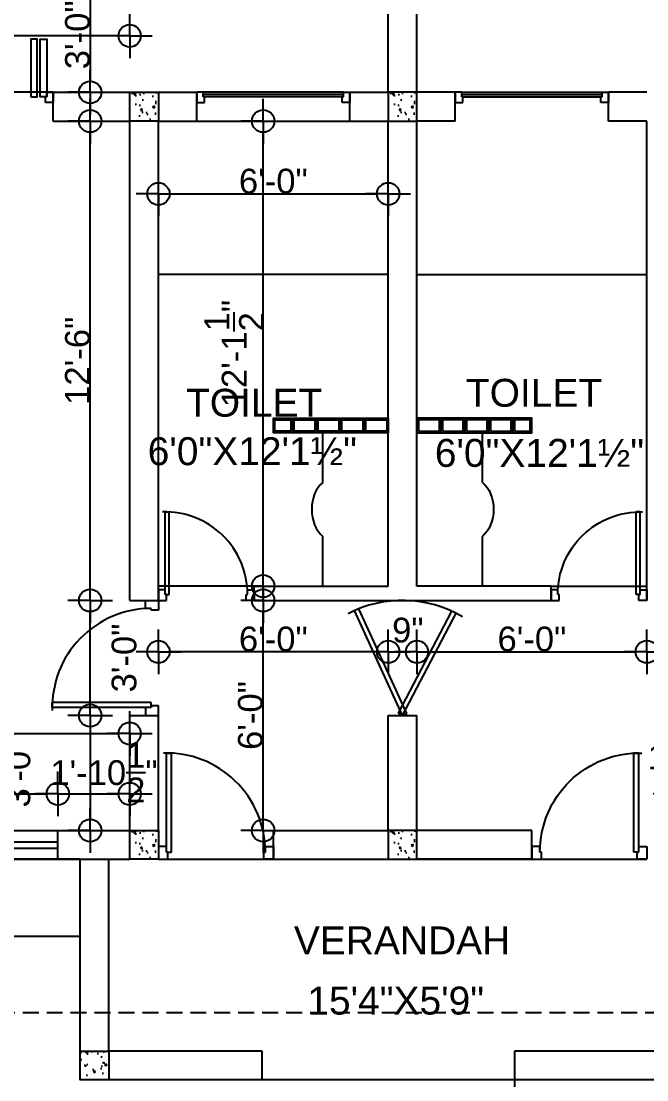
# Model space of a CAD drawing. Header units: inches. Extents: x 171009 to 352533, y -79956 to -38287.
# Drawn here: x 171736.1 to 171932.1, y -40185.4 to -39854.1 of the extents above; entities that cross this region are included whole.
import ezdxf

# ---------------------------------------------------------------- set-up
doc = ezdxf.new("R2010")
doc.units = ezdxf.units.IN
doc.header["$LTSCALE"] = 20
doc.header["$MEASUREMENT"] = 0
doc.header["$PDMODE"] = 34
doc.header["$PDSIZE"] = 5
doc.linetypes.add('HIDDEN', pattern=[0.375, 0.25, -0.125])
doc.layers.get('0').update_dxf_attribs({"linetype": 'CONTINUOUS'})
doc.layers.get('Defpoints').update_dxf_attribs({"linetype": 'CONTINUOUS'})
for name, color, linetype in [('AREA', 3, 'CONTINUOUS'), ('COLUMN', 31, 'CONTINUOUS'), ('DIMLINE', 254, 'CONTINUOUS'), ('DOOR', 1, 'CONTINUOUS'), ('GLASS BRICKS', 4, 'CONTINUOUS'), ('HATCH', 8, 'CONTINUOUS'), ('Roof lilne', 31, 'CONTINUOUS'), ('text', 2, 'CONTINUOUS'), ('wall', 13, 'CONTINUOUS'), ('WINDOW', 4, 'CONTINUOUS')]:
    doc.layers.add(name, color=color, linetype=linetype)
doc.styles.add('style5', font='arial_B.ttf')
doc.styles.add('TEXTM', font='arial_B.ttf')
doc.dimstyles.new('ARCH_96_0', dxfattribs={"dimtxt": 7.75, "dimasz": 3.5, "dimexe": 0.25, "dimexo": 0, "dimgap": 0, "dimtad": 1, "dimzin": 15, "dimdsep": 46, "dimlunit": 4, "dimtxsty": 'TEXTM', "dimblk": 'BLK', "dimcen": 0, "dimdle": 0.09375, "dimse1": 1, "dimse2": 1, "dimclrd": 256, "dimclrt": 3, "dimadec": 0, "dimazin": 0, "dimtfac": 1, "dimtix": 1, "dimtmove": 2, "dimatfit": 3, "dimldrblk": 'BLK', "dimfxl": 0.25, "dimtvp": 1.4625, "dimtolj": 1, "dimtzin": 15, "dimlwd": -1, "dimarcsym": 0})

# ---------------------------------------------------------------- blocks, each defined once
blk = doc.blocks.new('A$C3B4262AC')
at = {"layer": 'DOOR'}
for p, q in [((0, 4), (0, 0)), ((2.5, 4), (0, 4)), ((2.5, 2.25), (2.5, 4)), ((0, 0), (3, 0)), ((3, 2.25), (2.5, 2.25)), ((3, 0), (3, 2.25))]:
    blk.add_line(p, q, dxfattribs=at)
blk = doc.blocks.new('DR1H902')
at = {"color": 0}
for p, q in [((-0.5, 0), (-0.5, 1)), ((-0.5, 1), (-0.45, 1)), ((-0.45, 0), (-0.45, 1)), ((-0.5, 0), (-0.45, 0))]:
    blk.add_line(p, q, dxfattribs=at)
blk.add_arc((-0.5, 0), 1, 0, 91.707, dxfattribs=at)
blk = doc.blocks.new('A$C1F9E242A')
blk.add_blockref('A$C3B4262AC', (0, 0))
at = {"xscale": -1}
blk.add_blockref('A$C3B4262AC', (36, 0), dxfattribs=at)
at = {"layer": 'DOOR', "xscale": -31, "yscale": 31, "zscale": 68.88888888888889}
blk.add_blockref('DR1H902', (18, 2.25), dxfattribs=at)
blk = doc.blocks.new('*U28')
at = {"xscale": -1}
blk.add_blockref('A$C1F9E242A', (0, -2), dxfattribs=at)
blk = doc.blocks.new('*U49')
blk.add_blockref('A$C1F9E242A', (-36, -2))
blk = doc.blocks.new('*U48')
blk.add_blockref('A$C1F9E242A', (-36, -2))
blk = doc.blocks.new('BLK')
for q in [(0, 2), (-2, 0), (0, -2), (2, 0)]:
    blk.add_line((0, 0), q)
blk.add_circle((0, 0), 1)
blk = doc.blocks.new('*D336')
at = {"layer": 'Defpoints', "color": 0, "transparency": 16777216}
for p in [(171770.09, -39840.36), (171757.72, -39876.36), (171770.08, -39876.36)]:
    blk.add_point(p, dxfattribs=at)
at = {"layer": 'DIMLINE', "transparency": 16777216}
blk.add_line((171757.72, -39843.86), (171757.72, -39872.86), dxfattribs=at)
at = {"layer": 'DIMLINE', "transparency": 16777216, "xscale": 3.5, "yscale": 3.5, "zscale": 3.5}
for p, rotation in [((171757.72, -39840.36), 90), ((171757.72, -39876.36), 270)]:
    blk.add_blockref('BLK', p, dxfattribs=dict(at, rotation=rotation))
at = {"layer": 'DIMLINE', "color": 3, "transparency": 16777216, "insert": (171753.77, -39858.36), "char_height": 7.75, "attachment_point": 5, "rotation": 90, "style": 'TEXTM'}
blk.add_mtext('\\A1;3\'-0"', dxfattribs=at)
blk = doc.blocks.new('*D338')
at = {"layer": 'Defpoints', "color": 0, "transparency": 16777216}
for p in [(171626.09, -39821.71), (171770.09, -39821.71), (171626.09, -39858.68)]:
    blk.add_point(p, dxfattribs=at)
at = {"layer": 'DIMLINE', "transparency": 16777216}
blk.add_line((171766.59, -39858.68), (171629.59, -39858.68), dxfattribs=at)
at = {"layer": 'DIMLINE', "transparency": 16777216, "xscale": 3.5, "yscale": 3.5, "zscale": 3.5}
for p, rotation in [((171626.09, -39858.68), 180.0000809281447), ((171770.09, -39858.68), 8.09281447455845e-05)]:
    blk.add_blockref('BLK', p, dxfattribs=dict(at, rotation=rotation))
at = {"layer": 'DIMLINE', "color": 3, "transparency": 16777216, "insert": (171698.09, -39854.72), "char_height": 7.75, "attachment_point": 5, "rotation": 0.0001, "style": 'TEXTM'}
blk.add_mtext('\\A1;12\'-0"', dxfattribs=at)
blk = doc.blocks.new('*D344')
at = {"layer": 'Defpoints', "color": 0, "transparency": 16777216}
for p in [(171626.08, -40012.07), (171770.08, -40012.07), (171770.09, -40077)]:
    blk.add_point(p, dxfattribs=at)
at = {"layer": 'DIMLINE', "transparency": 16777216}
blk.add_line((171629.58, -40077), (171766.59, -40077), dxfattribs=at)
at = {"layer": 'DIMLINE', "transparency": 16777216, "xscale": 3.5, "yscale": 3.5, "zscale": 3.5}
for p, rotation in [((171626.08, -40077), 180.0006495777686), ((171770.09, -40077), 0.0006495777686694754)]:
    blk.add_blockref('BLK', p, dxfattribs=dict(at, rotation=rotation))
at = {"layer": 'DIMLINE', "color": 3, "transparency": 16777216, "insert": (171698.08, -40070.45), "char_height": 7.75, "attachment_point": 5, "rotation": 0.0006, "style": 'TEXTM'}
blk.add_mtext('\\A1;12\'-0"', dxfattribs=at)
blk = doc.blocks.new('*D346')
at = {"layer": 'Defpoints', "color": 0, "transparency": 16777216}
for p in [(171747.58, -40095.88), (171648.58, -40107.36), (171747.58, -40107.36)]:
    blk.add_point(p, dxfattribs=at)
at = {"layer": 'DIMLINE', "transparency": 16777216}
blk.add_line((171652.08, -40095.88), (171744.08, -40095.88), dxfattribs=at)
at = {"layer": 'DIMLINE', "transparency": 16777216, "xscale": 3.5, "yscale": 3.5, "zscale": 3.5, "rotation": 180}
blk.add_blockref('BLK', (171648.58, -40095.88), dxfattribs=at)
at = {"layer": 'DIMLINE', "transparency": 16777216, "xscale": 3.5, "yscale": 3.5, "zscale": 3.5}
blk.add_blockref('BLK', (171747.58, -40095.88), dxfattribs=at)
at = {"layer": 'DIMLINE', "color": 3, "transparency": 16777216, "insert": (171698.08, -40091.92), "char_height": 7.75, "attachment_point": 5, "style": 'TEXTM'}
blk.add_mtext('\\A1;8\'-3"', dxfattribs=at)
blk = doc.blocks.new('*D347')
at = {"layer": 'Defpoints', "color": 0, "transparency": 16777216}
for p in [(171770.08, -40095.88), (171747.58, -40107.36), (171770.08, -40107.36)]:
    blk.add_point(p, dxfattribs=at)
at = {"layer": 'DIMLINE', "transparency": 16777216}
blk.add_line((171751.08, -40095.88), (171766.58, -40095.88), dxfattribs=at)
at = {"layer": 'DIMLINE', "transparency": 16777216, "xscale": 3.5, "yscale": 3.5, "zscale": 3.5, "rotation": 180}
blk.add_blockref('BLK', (171747.58, -40095.88), dxfattribs=at)
at = {"layer": 'DIMLINE', "transparency": 16777216, "xscale": 3.5, "yscale": 3.5, "zscale": 3.5}
blk.add_blockref('BLK', (171770.08, -40095.88), dxfattribs=at)
at = {"layer": 'DIMLINE', "color": 3, "transparency": 16777216, "insert": (171762.04, -40089.23), "char_height": 7.75, "attachment_point": 5, "style": 'TEXTM'}
blk.add_mtext('\\A1;1\'-10{\\H1.000000x;\\S1/2;}"', dxfattribs=at)
blk = doc.blocks.new('*D348')
at = {"layer": 'Defpoints', "color": 0, "transparency": 16777216}
for p in [(171811.88, -39885.36), (171821.25, -39885.36), (171821.25, -40030.86)]:
    blk.add_point(p, dxfattribs=at)
at = {"layer": 'DIMLINE', "transparency": 16777216}
blk.add_line((171811.88, -40027.36), (171811.88, -39888.86), dxfattribs=at)
at = {"layer": 'DIMLINE', "transparency": 16777216, "xscale": 3.5, "yscale": 3.5, "zscale": 3.5}
for p, rotation in [((171811.88, -39885.36), 90), ((171811.88, -40030.86), 270)]:
    blk.add_blockref('BLK', p, dxfattribs=dict(at, rotation=rotation))
at = {"layer": 'DIMLINE', "color": 3, "transparency": 16777216, "insert": (171802.81, -39958.11), "char_height": 7.75, "attachment_point": 5, "rotation": 90, "style": 'TEXTM'}
blk.add_mtext('\\A1;12\'-1{\\H1.000000x;\\S1/2;}"', dxfattribs=at)
blk = doc.blocks.new('*D349')
at = {"layer": 'Defpoints', "color": 0, "transparency": 16777216}
for p in [(171851.08, -39908.15), (171779.08, -39939.12), (171851.08, -39939.12)]:
    blk.add_point(p, dxfattribs=at)
at = {"layer": 'DIMLINE', "transparency": 16777216}
blk.add_line((171782.58, -39908.15), (171847.58, -39908.15), dxfattribs=at)
at = {"layer": 'DIMLINE', "transparency": 16777216, "xscale": 3.5, "yscale": 3.5, "zscale": 3.5, "rotation": 180}
blk.add_blockref('BLK', (171779.08, -39908.15), dxfattribs=at)
at = {"layer": 'DIMLINE', "transparency": 16777216, "xscale": 3.5, "yscale": 3.5, "zscale": 3.5}
blk.add_blockref('BLK', (171851.08, -39908.15), dxfattribs=at)
at = {"layer": 'DIMLINE', "color": 3, "transparency": 16777216, "insert": (171815.08, -39904.19), "char_height": 7.75, "attachment_point": 5, "style": 'TEXTM'}
blk.add_mtext('\\A1;6\'-0"', dxfattribs=at)
blk = doc.blocks.new('*D350')
at = {"layer": 'Defpoints', "color": 0, "transparency": 16777216}
for p in [(171811.88, -40035.36), (171821.59, -40035.36), (171821.59, -40107.36)]:
    blk.add_point(p, dxfattribs=at)
at = {"layer": 'DIMLINE', "transparency": 16777216}
blk.add_line((171811.88, -40103.86), (171811.88, -40038.86), dxfattribs=at)
at = {"layer": 'DIMLINE', "transparency": 16777216, "xscale": 3.5, "yscale": 3.5, "zscale": 3.5}
for p, rotation in [((171811.88, -40035.36), 90), ((171811.88, -40107.36), 270)]:
    blk.add_blockref('BLK', p, dxfattribs=dict(at, rotation=rotation))
at = {"layer": 'DIMLINE', "color": 3, "transparency": 16777216, "insert": (171807.93, -40071.36), "char_height": 7.75, "attachment_point": 5, "rotation": 90, "style": 'TEXTM'}
blk.add_mtext('\\A1;6\'-0"', dxfattribs=at)
blk = doc.blocks.new('*D351')
at = {"layer": 'Defpoints', "color": 0, "transparency": 16777216}
for p in [(171757.72, -40035.36), (171770.09, -40035.36), (171770.08, -40071.36)]:
    blk.add_point(p, dxfattribs=at)
at = {"layer": 'DIMLINE', "transparency": 16777216}
blk.add_line((171757.72, -40067.86), (171757.72, -40038.86), dxfattribs=at)
at = {"layer": 'DIMLINE', "transparency": 16777216, "xscale": 3.5, "yscale": 3.5, "zscale": 3.5}
for p, rotation in [((171757.72, -40035.36), 89.99591700133705), ((171757.72, -40071.36), 269.9959170013371)]:
    blk.add_blockref('BLK', p, dxfattribs=dict(at, rotation=rotation))
at = {"layer": 'DIMLINE', "color": 3, "transparency": 16777216, "insert": (171768.36, -40053.36), "char_height": 7.75, "attachment_point": 5, "rotation": 89.9959, "style": 'TEXTM'}
blk.add_mtext('\\A1;3\'-0"', dxfattribs=at)
blk = doc.blocks.new('*D352')
at = {"layer": 'Defpoints', "color": 0, "transparency": 16777216}
for p in [(171779.08, -40071.36), (171757.72, -40107.36), (171779.08, -40107.36)]:
    blk.add_point(p, dxfattribs=at)
at = {"layer": 'DIMLINE', "transparency": 16777216}
blk.add_line((171757.72, -40074.86), (171757.72, -40103.86), dxfattribs=at)
at = {"layer": 'DIMLINE', "transparency": 16777216, "xscale": 3.5, "yscale": 3.5, "zscale": 3.5}
for p, rotation in [((171757.72, -40071.36), 89.99931942813201), ((171757.72, -40107.36), 269.9993194281321)]:
    blk.add_blockref('BLK', p, dxfattribs=dict(at, rotation=rotation))
at = {"layer": 'DIMLINE', "color": 3, "transparency": 16777216, "insert": (171735.11, -40089.36), "char_height": 7.75, "attachment_point": 5, "rotation": 89.9993, "style": 'TEXTM'}
blk.add_mtext('\\A1;3\'-0"', dxfattribs=at)
blk = doc.blocks.new('*D353')
at = {"layer": 'Defpoints', "color": 0, "transparency": 16777216}
for p in [(171757.72, -39885.36), (171770.08, -39885.36), (171770.09, -40035.36)]:
    blk.add_point(p, dxfattribs=at)
at = {"layer": 'DIMLINE', "transparency": 16777216}
blk.add_line((171757.72, -40031.86), (171757.72, -39888.86), dxfattribs=at)
at = {"layer": 'DIMLINE', "transparency": 16777216, "xscale": 3.5, "yscale": 3.5, "zscale": 3.5}
for p, rotation in [((171757.72, -39885.36), 90), ((171757.72, -40035.36), 270)]:
    blk.add_blockref('BLK', p, dxfattribs=dict(at, rotation=rotation))
at = {"layer": 'DIMLINE', "color": 3, "transparency": 16777216, "insert": (171753.77, -39960.36), "char_height": 7.75, "attachment_point": 5, "rotation": 90, "style": 'TEXTM'}
blk.add_mtext('\\A1;12\'-6"', dxfattribs=at)
blk = doc.blocks.new('*D355')
at = {"layer": 'Defpoints', "color": 0, "transparency": 16777216}
for p in [(171595.5, -40116.36), (171770.08, -40116.36), (171758.59, -40176.36)]:
    blk.add_point(p, dxfattribs=at)
at = {"layer": 'DIMLINE', "transparency": 16777216}
blk.add_line((171595.5, -40172.86), (171595.5, -40119.86), dxfattribs=at)
at = {"layer": 'DIMLINE', "transparency": 16777216, "xscale": 3.5, "yscale": 3.5, "zscale": 3.5}
for p, rotation in [((171595.5, -40116.36), 90), ((171595.5, -40176.36), 270)]:
    blk.add_blockref('BLK', p, dxfattribs=dict(at, rotation=rotation))
at = {"layer": 'DIMLINE', "color": 3, "transparency": 16777216, "insert": (171591.55, -40146.36), "char_height": 7.75, "attachment_point": 5, "rotation": 90, "style": 'TEXTM'}
blk.add_mtext('\\A1;5\'-0"', dxfattribs=at)
blk = doc.blocks.new('*D356')
at = {"layer": 'Defpoints', "color": 0, "transparency": 16777216}
for p in [(171759.09, -40176.36), (171596, -40185.36), (171759.09, -40185.36)]:
    blk.add_point(p, dxfattribs=at)
at = {"layer": 'DIMLINE', "transparency": 16777216}
blk.add_line((171596, -40179.86), (171596, -40181.86), dxfattribs=at)
at = {"layer": 'DIMLINE', "transparency": 16777216, "xscale": 3.5, "yscale": 3.5, "zscale": 3.5}
for p, rotation in [((171596, -40176.36), 90), ((171596, -40185.36), 270)]:
    blk.add_blockref('BLK', p, dxfattribs=dict(at, rotation=rotation))
at = {"layer": 'DIMLINE', "color": 3, "transparency": 16777216, "insert": (171592.05, -40180.86), "char_height": 7.75, "attachment_point": 5, "rotation": 90, "style": 'TEXTM'}
blk.add_mtext('\\A1;9"', dxfattribs=at)
blk = doc.blocks.new('*D360')
at = {"layer": 'Defpoints', "color": 0, "transparency": 16777216}
for p in [(171573.12, -39747.36), (172094.08, -39747.36), (172094.08, -40116.36)]:
    blk.add_point(p, dxfattribs=at)
at = {"layer": 'DIMLINE', "transparency": 16777216}
blk.add_line((171573.12, -40112.86), (171573.12, -39750.86), dxfattribs=at)
at = {"layer": 'DIMLINE', "transparency": 16777216, "xscale": 3.5, "yscale": 3.5, "zscale": 3.5}
for p, rotation in [((171573.12, -39747.36), 90), ((171573.12, -40116.36), 270)]:
    blk.add_blockref('BLK', p, dxfattribs=dict(at, rotation=rotation))
at = {"layer": 'DIMLINE', "color": 3, "transparency": 16777216, "insert": (171569.16, -39931.86), "char_height": 7.75, "attachment_point": 5, "rotation": 90, "style": 'TEXTM'}
blk.add_mtext('\\A1;30\'-9"', dxfattribs=at)
blk = doc.blocks.new('*D363')
at = {"layer": 'Defpoints', "color": 0, "transparency": 16777216}
for p in [(171779.08, -40051.42), (171779.08, -40093.84), (171851.08, -40093.84)]:
    blk.add_point(p, dxfattribs=at)
at = {"layer": 'DIMLINE', "transparency": 16777216}
blk.add_line((171847.58, -40051.42), (171782.58, -40051.42), dxfattribs=at)
at = {"layer": 'DIMLINE', "transparency": 16777216, "xscale": 3.5, "yscale": 3.5, "zscale": 3.5, "rotation": 180}
blk.add_blockref('BLK', (171779.08, -40051.42), dxfattribs=at)
at = {"layer": 'DIMLINE', "transparency": 16777216, "xscale": 3.5, "yscale": 3.5, "zscale": 3.5}
blk.add_blockref('BLK', (171851.08, -40051.42), dxfattribs=at)
at = {"layer": 'DIMLINE', "color": 3, "transparency": 16777216, "insert": (171815.08, -40047.47), "char_height": 7.75, "attachment_point": 5, "style": 'TEXTM'}
blk.add_mtext('\\A1;6\'-0"', dxfattribs=at)
blk = doc.blocks.new('*D364')
at = {"layer": 'Defpoints', "color": 0, "transparency": 16777216}
for p in [(171860.08, -40051.42), (171851.08, -40083.19), (171860.08, -40083.19)]:
    blk.add_point(p, dxfattribs=at)
at = {"layer": 'DIMLINE', "transparency": 16777216}
blk.add_line((171854.58, -40051.42), (171856.58, -40051.42), dxfattribs=at)
at = {"layer": 'DIMLINE', "transparency": 16777216, "xscale": 3.5, "yscale": 3.5, "zscale": 3.5, "rotation": 180}
blk.add_blockref('BLK', (171851.08, -40051.42), dxfattribs=at)
at = {"layer": 'DIMLINE', "transparency": 16777216, "xscale": 3.5, "yscale": 3.5, "zscale": 3.5}
blk.add_blockref('BLK', (171860.08, -40051.42), dxfattribs=at)
at = {"layer": 'DIMLINE', "color": 3, "transparency": 16777216, "insert": (171857.22, -40044.68), "char_height": 7.75, "attachment_point": 5, "style": 'TEXTM'}
blk.add_mtext('\\A1;9"', dxfattribs=at)
blk = doc.blocks.new('*D365')
at = {"layer": 'Defpoints', "color": 0, "transparency": 16777216}
for p in [(171932.09, -40051.42), (171860.08, -40075.64), (171932.09, -40075.64)]:
    blk.add_point(p, dxfattribs=at)
at = {"layer": 'DIMLINE', "transparency": 16777216}
blk.add_line((171863.58, -40051.42), (171928.59, -40051.42), dxfattribs=at)
at = {"layer": 'DIMLINE', "transparency": 16777216, "xscale": 3.5, "yscale": 3.5, "zscale": 3.5, "rotation": 180}
blk.add_blockref('BLK', (171860.08, -40051.42), dxfattribs=at)
at = {"layer": 'DIMLINE', "transparency": 16777216, "xscale": 3.5, "yscale": 3.5, "zscale": 3.5}
blk.add_blockref('BLK', (171932.09, -40051.42), dxfattribs=at)
at = {"layer": 'DIMLINE', "color": 3, "transparency": 16777216, "insert": (171896.08, -40047.47), "char_height": 7.75, "attachment_point": 5, "style": 'TEXTM'}
blk.add_mtext('\\A1;6\'-0"', dxfattribs=at)
blk = doc.blocks.new('A$C51655814')
at = {"layer": 'DOOR', "color": 4}
for p, q in [((23.9, 0), (2.67, 43.23)), ((25.7, 0.88), (4.5, 44.05)), ((22.11, 0.88), (43.31, 44.05)), ((23.9, 0), (45.14, 43.23)), ((23.9, 0), (22.11, 0.88)), ((23.9, 0), (25.7, 0.88))]:
    blk.add_line(p, q, dxfattribs=at)
blk.add_arc((23.9, -1.65), 49.65, 61.2206, 118.7794, dxfattribs=at)
blk = doc.blocks.new('*D373')
at = {"layer": 'Defpoints', "color": 0, "transparency": 16777216}
for p in [(171941.08, -40095.88), (171941.08, -40107.36), (171963.58, -40107.36)]:
    blk.add_point(p, dxfattribs=at)
at = {"layer": 'DIMLINE', "transparency": 16777216}
blk.add_line((171960.08, -40095.88), (171944.58, -40095.88), dxfattribs=at)
at = {"layer": 'DIMLINE', "transparency": 16777216, "xscale": 3.5, "yscale": 3.5, "zscale": 3.5}
for p, rotation in [((171941.08, -40095.88), 179.9999999999629), ((171963.58, -40095.88), 359.9999999999629)]:
    blk.add_blockref('BLK', p, dxfattribs=dict(at, rotation=rotation))
at = {"layer": 'DIMLINE', "color": 3, "transparency": 16777216, "insert": (171949.13, -40084.34), "char_height": 7.75, "attachment_point": 5, "style": 'TEXTM'}
blk.add_mtext('\\A1;1\'-10{\\H1.000000x;\\S1/2;}"', dxfattribs=at)

msp = doc.modelspace()

# ---------------------------------------------------------------- hatches: boundary and pattern name
at = {"layer": 'HATCH'}
h = msp.add_hatch(dxfattribs=at)
h.set_pattern_fill('AR-CONC', color=8, style=0)
h.set_pattern_definition([(50, (-1714.974, -2183.8296), (7.17260183, -0.62752135), [0.75, -8.25]), (355, (-1714.974, -2183.8296), (-1.38751334, 7.52192134), [0.6, -6.6]), (100.4514, (-1714.3765, -2183.882), (5.78509382, 6.89439542), [0.6374019, -7.01142112]), (46.1842, (-1714.974, -2181.83), (10.6724105, -1.65519014), [1.125, -12.375]), (96.6356, (-1714.085, -2181.968), (9.34662706, 9.7411787), [0.9561029, -10.51713]), (351.1842, (-1714.974, -2181.83), (9.34661945, 9.741186), [0.9, -9.9]), (21, (-1713.974, -2182.3296), (5.96907052, -4.0261889), [0.75, -8.25]), (326, (-1713.974, -2182.3296), (2.43315332, 7.25150045), [0.6, -6.6]), (71.4514, (-1713.477, -2182.665), (8.40222629, 3.22530497), [0.6374019, -7.01142112]), (37.5, (-1714.9742, -2183.8296), (0.121598553, 3.32893854), [0, -6.52, 0, -6.7, 0, -6.625]), (7.5, (-1714.9742, -2183.8296), (2.630695374, 3.94411712), [0, -3.82, 0, -6.37, 0, -2.525]), (327.5, (-1717.2042, -2183.8296), (5.33822436, -0.225548717), [0, -2.5, 0, -7.8, 0, -10.35]), (317.5, (-1718.204, -2183.8296), (5.83186169, 1.00104982), [0, -3.25, 0, -5.18, 0, -7.35])])
h.paths.add_polyline_path([(171779.084, -39876.358), (171770.084, -39876.358), (171770.084, -39885.358), (171779.084, -39885.358)])
h = msp.add_hatch(dxfattribs=at)
h.set_pattern_fill('AR-CONC', color=8, style=0)
h.set_pattern_definition([(50, (-1633.9727, -2183.8296), (7.17260183, -0.62752135), [0.75, -8.25]), (355, (-1633.973, -2183.8296), (-1.38751334, 7.52192134), [0.6, -6.6]), (100.4514, (-1633.375, -2183.882), (5.78509382, 6.89439542), [0.6374019, -7.01142112]), (46.1842, (-1633.973, -2181.83), (10.6724105, -1.65519014), [1.125, -12.375]), (96.6356, (-1633.083, -2181.968), (9.34662706, 9.7411787), [0.9561029, -10.51713]), (351.1842, (-1633.973, -2181.83), (9.34661945, 9.741186), [0.9, -9.9]), (21, (-1632.9727, -2182.3296), (5.96907052, -4.0261889), [0.75, -8.25]), (326, (-1632.973, -2182.3296), (2.43315332, 7.25150045), [0.6, -6.6]), (71.4514, (-1632.475, -2182.665), (8.40222629, 3.22530497), [0.6374019, -7.01142112]), (37.5, (-1633.9727, -2183.8296), (0.121598553, 3.32893854), [0, -6.52, 0, -6.7, 0, -6.625]), (7.5, (-1633.9727, -2183.8296), (2.630695374, 3.94411712), [0, -3.82, 0, -6.37, 0, -2.525]), (327.5, (-1636.2027, -2183.8296), (5.33822436, -0.225548717), [0, -2.5, 0, -7.8, 0, -10.35]), (317.5, (-1637.2027, -2183.8296), (5.83186169, 1.00104982), [0, -3.25, 0, -5.18, 0, -7.35])])
h.paths.add_polyline_path([(171860.085, -39876.358), (171851.085, -39876.358), (171851.085, -39885.358), (171860.085, -39885.358)])
h = msp.add_hatch(dxfattribs=at)
h.set_pattern_fill('AR-CONC', color=8, style=0)
h.set_pattern_definition([(50, (-1714.974, -2414.8296), (7.17260183, -0.62752135), [0.75, -8.25]), (355, (-1714.974, -2414.8296), (-1.38751334, 7.52192134), [0.6, -6.6]), (100.4514, (-1714.3765, -2414.882), (5.78509382, 6.89439542), [0.6374019, -7.01142112]), (46.1842, (-1714.974, -2412.83), (10.6724105, -1.65519014), [1.125, -12.375]), (96.6356, (-1714.085, -2412.968), (9.34662706, 9.7411787), [0.9561029, -10.51713]), (351.1842, (-1714.974, -2412.83), (9.34661945, 9.741186), [0.9, -9.9]), (21, (-1713.974, -2413.3296), (5.96907052, -4.0261889), [0.75, -8.25]), (326, (-1713.974, -2413.3296), (2.43315332, 7.25150045), [0.6, -6.6]), (71.4514, (-1713.477, -2413.665), (8.40222629, 3.22530497), [0.6374019, -7.01142112]), (37.5, (-1714.9742, -2414.8296), (0.121598553, 3.32893854), [0, -6.52, 0, -6.7, 0, -6.625]), (7.5, (-1714.9742, -2414.8296), (2.630695374, 3.94411712), [0, -3.82, 0, -6.37, 0, -2.525]), (327.5, (-1717.2042, -2414.8296), (5.33822436, -0.225548717), [0, -2.5, 0, -7.8, 0, -10.35]), (317.5, (-1718.204, -2414.8296), (5.83186169, 1.00104982), [0, -3.25, 0, -5.18, 0, -7.35])])
h.paths.add_polyline_path([(171779.084, -40107.358), (171770.084, -40107.358), (171770.084, -40116.358), (171779.084, -40116.358)])
h = msp.add_hatch(dxfattribs=at)
h.set_pattern_fill('AR-CONC', color=8, style=0)
h.set_pattern_definition([(50, (-1633.974, -2414.8296), (7.17260183, -0.62752135), [0.75, -8.25]), (355, (-1633.974, -2414.8296), (-1.38751334, 7.52192134), [0.6, -6.6]), (100.4514, (-1633.3765, -2414.882), (5.78509382, 6.89439542), [0.6374019, -7.01142112]), (46.1842, (-1633.974, -2412.83), (10.6724105, -1.65519014), [1.125, -12.375]), (96.6356, (-1633.085, -2412.968), (9.34662706, 9.7411787), [0.9561029, -10.51713]), (351.1842, (-1633.974, -2412.83), (9.34661945, 9.741186), [0.9, -9.9]), (21, (-1632.974, -2413.3296), (5.96907052, -4.0261889), [0.75, -8.25]), (326, (-1632.974, -2413.3296), (2.43315332, 7.25150045), [0.6, -6.6]), (71.4514, (-1632.477, -2413.665), (8.40222629, 3.22530497), [0.6374019, -7.01142112]), (37.5, (-1633.9742, -2414.8296), (0.121598553, 3.32893854), [0, -6.52, 0, -6.7, 0, -6.625]), (7.5, (-1633.9742, -2414.8296), (2.630695374, 3.94411712), [0, -3.82, 0, -6.37, 0, -2.525]), (327.5, (-1636.2042, -2414.8296), (5.33822436, -0.225548717), [0, -2.5, 0, -7.8, 0, -10.35]), (317.5, (-1637.204, -2414.8296), (5.83186169, 1.00104982), [0, -3.25, 0, -5.18, 0, -7.35])])
h.paths.add_polyline_path([(171860.084, -40107.358), (171851.084, -40107.358), (171851.084, -40116.358), (171860.084, -40116.358)])
h = msp.add_hatch(dxfattribs=at)
h.set_pattern_fill('AR-CONC', color=8, style=0)
h.set_pattern_definition([(50, (-4329.031, 1812.865), (7.17260183, -0.62752135), [0.75, -8.25]), (355, (-4329.031, 1812.865), (-1.38751334, 7.52192134), [0.6, -6.6]), (100.4514, (-4328.433, 1812.8125), (5.78509382, 6.89439542), [0.6374019, -7.01142112]), (46.1842, (-4329.031, 1814.865), (10.6724105, -1.65519014), [1.125, -12.375]), (96.6356, (-4328.141, 1814.727), (9.34662706, 9.7411787), [0.9561029, -10.51713]), (351.1842, (-4329.031, 1814.865), (9.34661945, 9.741186), [0.9, -9.9]), (21, (-4328.031, 1814.365), (5.96907052, -4.0261889), [0.75, -8.25]), (326, (-4328.031, 1814.365), (2.43315332, 7.25150045), [0.6, -6.6]), (71.4514, (-4327.5333, 1814.029), (8.40222629, 3.22530497), [0.6374019, -7.01142112]), (37.5, (-4329.0308, 1812.8647), (0.121598553, 3.32893854), [0, -6.52, 0, -6.7, 0, -6.625]), (7.5, (-4329.0308, 1812.8647), (2.630695374, 3.94411712), [0, -3.82, 0, -6.37, 0, -2.525]), (327.5, (-4331.2608, 1812.8647), (5.33822436, -0.225548717), [0, -2.5, 0, -7.8, 0, -10.35]), (317.5, (-4332.261, 1812.8647), (5.83186169, 1.00104982), [0, -3.25, 0, -5.18, 0, -7.35])])
h.paths.add_polyline_path([(171763.585, -40176.358), (171754.585, -40176.358), (171754.585, -40185.358), (171763.585, -40185.358)])

# ---------------------------------------------------------------- linework, layer by layer
for p, q in [((171837.084, -39876.358), (171793.084, -39876.358)), ((171837.084, -39876.358), (171793.084, -39876.358)), ((171874.084, -39876.358), (171918.084, -39876.358)), ((171874.084, -39876.358), (171918.084, -39876.358)), ((171791.084, -39885.358), (171839.084, -39885.358)), ((171851.084, -39933.358), (171779.084, -39933.358)), ((171860.084, -39933.358), (171932.084, -39933.358)), ((171830.563, -39998.418), (171830.563, -39982.858)), ((171880.604, -39998.418), (171880.604, -39982.858)), ((171830.563, -40030.858), (171830.563, -40015.299)), ((171880.604, -40030.858), (171880.604, -40015.299)), ((171754.585, -40185.358), (171754.585, -40116.358)), ((171763.585, -40176.358), (171763.585, -40116.358)), ((171779.082, -40116.358), (171932.084, -40116.358)), ((171811.585, -40176.358), (171763.585, -40176.358)), ((171811.585, -40185.358), (171811.585, -40176.358)), ((171947.587, -40176.358), (171890.585, -40176.358)), ((171890.585, -40176.358), (171890.585, -40215.358)), ((171811.585, -40185.358), (171754.585, -40185.358)), ((171956.585, -40185.358), (171899.585, -40185.358))]:
    msp.add_line(p, q)
at = {"color": 8}
for p, q in [((171809.084, -40030.858), (171779.084, -40030.858)), ((171902.084, -40030.858), (171932.084, -40030.858))]:
    msp.add_line(p, q, dxfattribs=at)
at = {"linetype": 'HIDDEN'}
msp.add_line((172094.084, -40164.385), (171617.082, -40164.385), dxfattribs=at)
msp.add_ellipse((171834.574, -40006.858), major_axis=(0, 10), ratio=0.748, start_param=0.566015, end_param=2.5755777)
at = {"extrusion": (0, 0, -1)}
msp.add_ellipse((171876.593, -40006.858), major_axis=(0, 10), ratio=0.748, start_param=0.566015, end_param=2.5755777, dxfattribs=at)
at = {"layer": 'AREA'}
msp.add_lwpolyline([(171617.084, -39771.358), (171779.085, -39771.363), (171779.086, -39835.858), (171932.084, -39835.858), (171932.082, -39771.358), (172094.084, -39771.358), (172094.084, -40116.358), (171956.585, -40116.358), (171956.585, -40185.358), (171899.585, -40185.358), (171754.585, -40185.358), (171754.585, -40116.358), (171617.082, -40116.358), (171617.082, -39771.358)], dxfattribs=at)
at = {"layer": 'COLUMN'}
for points in [[(171779.082, -39885.358), (171770.082, -39885.358), (171770.082, -39876.358), (171779.082, -39876.358)], [(171851.084, -39885.358), (171860.084, -39885.358), (171860.084, -39876.358), (171851.084, -39876.358)], [(171779.082, -40116.358), (171770.082, -40116.358), (171770.082, -40107.358), (171779.082, -40107.358)], [(171851.084, -40116.358), (171860.084, -40116.358), (171860.084, -40107.358), (171851.084, -40107.358)], [(171763.585, -40185.358), (171754.585, -40185.358), (171754.585, -40176.358), (171763.585, -40176.358)]]:
    msp.add_lwpolyline(points, close=True, dxfattribs=at)
at = {"layer": 'DOOR', "color": 4}
for points in [[(171739.084, -39877.758), (171741.084, -39877.758), (171741.084, -39859.758), (171739.084, -39859.758)], [(171744.084, -39877.758), (171742.084, -39877.758), (171742.084, -39859.758), (171744.084, -39859.758)]]:
    msp.add_lwpolyline(points, close=True, dxfattribs=at)
at = {"layer": 'GLASS BRICKS'}
for points in [[(171821.084, -39982.858), (171815.084, -39982.858), (171815.084, -39978.358), (171821.084, -39978.358)], [(171828.584, -39982.858), (171821.084, -39982.858), (171821.084, -39978.358), (171828.584, -39978.358)], [(171836.084, -39982.858), (171828.584, -39982.858), (171828.584, -39978.358), (171836.084, -39978.358)], [(171843.584, -39982.858), (171836.084, -39982.858), (171836.084, -39978.358), (171843.584, -39978.358)], [(171851.084, -39982.858), (171843.584, -39982.858), (171843.584, -39978.358), (171851.084, -39978.358)], [(171860.084, -39982.858), (171867.584, -39982.858), (171867.584, -39978.358), (171860.084, -39978.358)], [(171867.584, -39982.858), (171875.084, -39982.858), (171875.084, -39978.358), (171867.584, -39978.358)], [(171875.084, -39982.858), (171882.584, -39982.858), (171882.584, -39978.358), (171875.084, -39978.358)], [(171882.584, -39982.858), (171890.084, -39982.858), (171890.084, -39978.358), (171882.584, -39978.358)], [(171890.084, -39982.858), (171896.084, -39982.858), (171896.084, -39978.358), (171890.084, -39978.358)]]:
    msp.add_lwpolyline(points, close=True, dxfattribs=at)
at = {"layer": 'GLASS BRICKS', "color": 8}
for points in [[(171820.584, -39982.358), (171815.584, -39982.358), (171815.584, -39978.858), (171820.584, -39978.858)], [(171828.084, -39982.358), (171821.584, -39982.358), (171821.584, -39978.858), (171828.084, -39978.858)], [(171835.584, -39982.358), (171829.084, -39982.358), (171829.084, -39978.858), (171835.584, -39978.858)], [(171843.084, -39982.358), (171836.584, -39982.358), (171836.584, -39978.858), (171843.084, -39978.858)], [(171850.584, -39982.358), (171844.084, -39982.358), (171844.084, -39978.858), (171850.584, -39978.858)], [(171860.584, -39982.358), (171867.084, -39982.358), (171867.084, -39978.858), (171860.584, -39978.858)], [(171868.084, -39982.358), (171874.584, -39982.358), (171874.584, -39978.858), (171868.084, -39978.858)], [(171875.584, -39982.358), (171882.084, -39982.358), (171882.084, -39978.858), (171875.584, -39978.858)], [(171883.084, -39982.358), (171889.584, -39982.358), (171889.584, -39978.858), (171883.084, -39978.858)], [(171890.584, -39982.358), (171895.584, -39982.358), (171895.584, -39978.858), (171890.584, -39978.858)]]:
    msp.add_lwpolyline(points, close=True, dxfattribs=at)
at = {"layer": 'Roof lilne'}
msp.add_line((171641.084, -40140.358), (171754.585, -40140.358), dxfattribs=at)
at = {"layer": 'wall'}
for p, q in [((171851.084, -39876.358), (171851.084, -39835.858)), ((171860.084, -39876.358), (171860.084, -39835.858)), ((171746.084, -39876.358), (171770.082, -39876.358)), ((171746.084, -39885.358), (171746.084, -39876.358)), ((171779.082, -39876.358), (171791.084, -39876.358)), ((171791.084, -39885.358), (171791.084, -39876.358)), ((171791.084, -39885.358), (171791.084, -39876.358)), ((171839.084, -39876.358), (171851.084, -39876.358)), ((171839.084, -39885.358), (171839.084, -39876.358)), ((171839.084, -39876.358), (171851.084, -39876.358)), ((171839.084, -39885.358), (171839.084, -39876.358)), ((171872.084, -39876.358), (171860.084, -39876.358)), ((171872.084, -39885.358), (171872.084, -39876.358)), ((171932.087, -39876.358), (171920.084, -39876.358)), ((171920.084, -39885.358), (171920.084, -39876.358)), ((171746.084, -39885.358), (171770.084, -39885.358)), ((171770.085, -40035.358), (171770.084, -39885.358)), ((171779.085, -40035.358), (171779.084, -39885.358)), ((171779.084, -39885.358), (171791.084, -39885.358)), ((171779.084, -39885.358), (171791.084, -39885.358)), ((171839.084, -39885.358), (171851.084, -39885.358)), ((171839.084, -39885.358), (171851.084, -39885.358)), ((171851.084, -40030.858), (171851.084, -39885.358)), ((171860.084, -40030.858), (171860.084, -39885.358)), ((171872.084, -39885.358), (171860.084, -39885.358)), ((171932.084, -39885.358), (171920.084, -39885.358)), ((171932.085, -40035.358), (171932.084, -39885.358)), ((171809.084, -40030.858), (171851.084, -40030.858)), ((171809.084, -40035.358), (171809.084, -40030.858)), ((171902.084, -40030.858), (171860.084, -40030.858)), ((171902.084, -40035.358), (171902.084, -40030.858)), ((171770.085, -40035.358), (171779.085, -40035.358)), ((171809.084, -40035.358), (171902.084, -40035.358)), ((171770.082, -40107.358), (171770.083, -40071.358)), ((171770.083, -40071.358), (171779.083, -40071.358)), ((171779.082, -40107.358), (171779.083, -40071.358)), ((171851.084, -40107.358), (171851.084, -40071.358)), ((171851.084, -40071.358), (171860.084, -40071.358)), ((171860.084, -40107.358), (171860.084, -40071.358)), ((171747.584, -40116.358), (171747.584, -40107.358)), ((171747.584, -40107.358), (171779.082, -40107.358)), ((171815.084, -40107.358), (171851.084, -40107.358)), ((171815.084, -40116.358), (171815.084, -40107.358)), ((171896.084, -40107.358), (171860.084, -40107.358)), ((171896.084, -40116.358), (171896.084, -40107.358)), ((171747.584, -40116.358), (171770.084, -40116.358)), ((171815.084, -40116.358), (171851.084, -40116.358)), ((171815.084, -40116.358), (171896.084, -40116.358)), ((171896.084, -40116.358), (171860.084, -40116.358))]:
    msp.add_line(p, q, dxfattribs=at)
at = {"layer": 'wall', "color": 7}
msp.add_line((171746.084, -39876.358), (171650.084, -39876.358), dxfattribs=at)
at = {"layer": 'WINDOW', "color": 4}
for p, q in [((171837.084, -39877.008), (171793.084, -39877.008)), ((171874.084, -39877.008), (171918.084, -39877.008)), ((171837.084, -39877.758), (171793.084, -39877.758)), ((171874.084, -39877.758), (171918.084, -39877.758)), ((171648.584, -40110.858), (171747.584, -40110.858)), ((171648.584, -40112.858), (171747.584, -40112.858))]:
    msp.add_line(p, q, dxfattribs=at)
at = {"layer": 'WINDOW'}
for p, q in [((171648.584, -40107.358), (171747.584, -40107.358)), ((171648.584, -40116.358), (171747.584, -40116.358))]:
    msp.add_line(p, q, dxfattribs=at)

# ---------------------------------------------------------------- block references
at = {"yscale": 0.8000000000010914, "zscale": 0.7999999999999999}
for p, xscale in [((171746.084, -39879.558), -0.7999999999883585), ((171791.084, -39879.558), 0.7999999999883585), ((171791.084, -39879.558), 0.7999999999883585), ((171839.084, -39879.558), -0.7999999999883585), ((171839.084, -39879.558), -0.7999999999883585), ((171872.084, -39879.558), 0.7999999999883585), ((171920.084, -39879.558), -0.7999999999883585)]:
    msp.add_blockref('A$C3B4262AC', p, dxfattribs=dict(at, xscale=xscale))
at = {"layer": 'DOOR', "zscale": 0.8333333333333334}
for p, xscale, yscale in [((171809.083, -40033.692), 0.8333333333321207, 0.8333333333321207), ((171902.085, -40033.692), -0.8333333333139308, 0.8333333333330302)]:
    msp.add_blockref('*U28', p, dxfattribs=dict(at, xscale=xscale, yscale=yscale))
at = {"layer": 'DOOR', "xscale": -1, "rotation": 90}
msp.add_blockref('*U48', (171777.083, -40071.358), dxfattribs=at)
at = {"layer": 'DOOR', "color": 4, "xscale": 0.750000000002435, "yscale": 0.750000000003638, "zscale": 0.749999999998335, "rotation": 358.5129051763102}
msp.add_blockref('A$C51655814', (171837.662, -40070.893), dxfattribs=at)
at = {"layer": 'DOOR', "xscale": -1}
msp.add_blockref('*U49', (171779.085, -40114.358), dxfattribs=at)
at = {"layer": 'DOOR'}
msp.add_blockref('*U49', (171932.084, -40114.358), dxfattribs=at)

# ---------------------------------------------------------------- texts
at = {"layer": 'text', "style": 'style5'}
for s, height, p in [('TOILET', 8.7331, (171875.388, -39974.746)), ('TOILET', 8.7331, (171787.735, -39977.861)), ('6\'0"X12\'1½"', 8.73306, (171775.733, -39993.025)), ('6\'0"X12\'1½"', 8.73306, (171865.666, -39993.556)), ('VERANDAH', 8.7331, (171821.515, -40146.09)), ('15\'4"X5\'9"', 8.7331, (171825.723, -40164.93))]:
    msp.add_text(s, height=height, dxfattribs=at).set_placement(p)

# ---------------------------------------------------------------- dimensions: what is measured, and where the dimension line sits
at = {"layer": 'DIMLINE'}
for base, p1, p2, picture, middle in [((171573.123, -39747.358), (172094.084, -40116.358), (172094.084, -39747.358), '*D360', (171569.163, -39931.858)), ((171757.725, -39876.358), (171770.085, -39840.358), (171770.082, -39876.358), '*D336', (171753.765, -39858.358)), ((171757.725, -39885.358), (171770.085, -40035.358), (171770.082, -39885.358), '*D353', (171753.768, -39960.358)), ((171595.502, -40116.358), (171758.585, -40176.358), (171770.082, -40116.358), '*D355', (171591.545, -40146.358)), ((171596.002, -40185.358), (171759.085, -40176.358), (171759.085, -40185.358), '*D356', (171592.045, -40180.858))]:
    dim = msp.add_linear_dim(base=base, p1=p1, p2=p2, angle=90, dimstyle='ARCH_96_0', override={"dimfxl": 0.18}, dxfattribs=at)
    dim.commit()
    dim.dimension.update_dxf_attribs({"geometry": picture, "text_midpoint": middle})
for p1, p2, distance, picture, middle in [((171770.085, -39821.705), (171626.085, -39821.705), 36.975, '*D338', (171698.085, -39854.723)), ((171821.25, -40030.858), (171821.25, -39885.358), 9.366, '*D348', (171802.81, -39958.108)), ((171779.084, -39939.124), (171851.084, -39939.124), 30.978, '*D349', (171815.084, -39904.189)), ((171821.592, -40107.358), (171821.592, -40035.358), 9.708, '*D350', (171807.927, -40071.358)), ((171648.584, -40107.358), (171747.584, -40107.358), 11.475, '*D346', (171698.084, -40091.924))]:
    dim = msp.add_aligned_dim(p1=p1, p2=p2, distance=distance, dimstyle='ARCH_96_0', override={"dimfxl": 0.18}, dxfattribs=at)
    dim.commit()
    dim.dimension.update_dxf_attribs({"geometry": picture, "text_midpoint": middle})
for base, p1, p2, angle, picture, middle in [((171770.086, -40077.003), (171626.084, -40012.073), (171770.085, -40012.072), 0.00065, '*D344', (171698.085, -40070.451)), ((171757.725, -40035.357), (171770.083, -40071.358), (171770.085, -40035.358), 89.99592, '*D351', (171768.364, -40053.36)), ((171757.722, -40107.358), (171779.083, -40071.358), (171779.082, -40107.358), 269.99932, '*D352', (171735.107, -40089.358)), ((171941.084, -40095.884), (171963.584, -40107.358), (171941.084, -40107.358), 180, '*D373', (171949.126, -40084.338)), ((171770.084, -40095.884), (171747.584, -40107.358), (171770.084, -40107.358), 0, '*D347', (171762.041, -40089.233))]:
    dim = msp.add_linear_dim(base=base, p1=p1, p2=p2, angle=angle, dimstyle='ARCH_96_0', override={"dimfxl": 0.18}, dxfattribs=at)
    dim.commit()
    dim.dimension.update_dxf_attribs({"geometry": picture, "text_midpoint": middle, "dimtype": 161})
for base, p1, p2, picture, middle in [((171779.082, -40051.423), (171851.084, -40093.845), (171779.082, -40093.844), '*D363', (171815.083, -40047.466)), ((171932.085, -40051.423), (171860.084, -40075.644), (171932.085, -40075.644), '*D365', (171896.084, -40047.466))]:
    dim = msp.add_linear_dim(base=base, p1=p1, p2=p2, dimstyle='ARCH_96_0', override={"dimfxl": 0.18}, dxfattribs=at)
    dim.commit()
    dim.dimension.update_dxf_attribs({"geometry": picture, "text_midpoint": middle})
dim = msp.add_linear_dim(base=(171860.084, -40051.423), p1=(171851.084, -40083.189), p2=(171860.084, -40083.189), dimstyle='ARCH_96_0', override={"dimfxl": 0.18}, dxfattribs=at)
dim.commit()
dim.dimension.update_dxf_attribs({"geometry": '*D364', "text_midpoint": (171857.217, -40044.675), "dimtype": 160})

doc.saveas('drawing.dxf')
